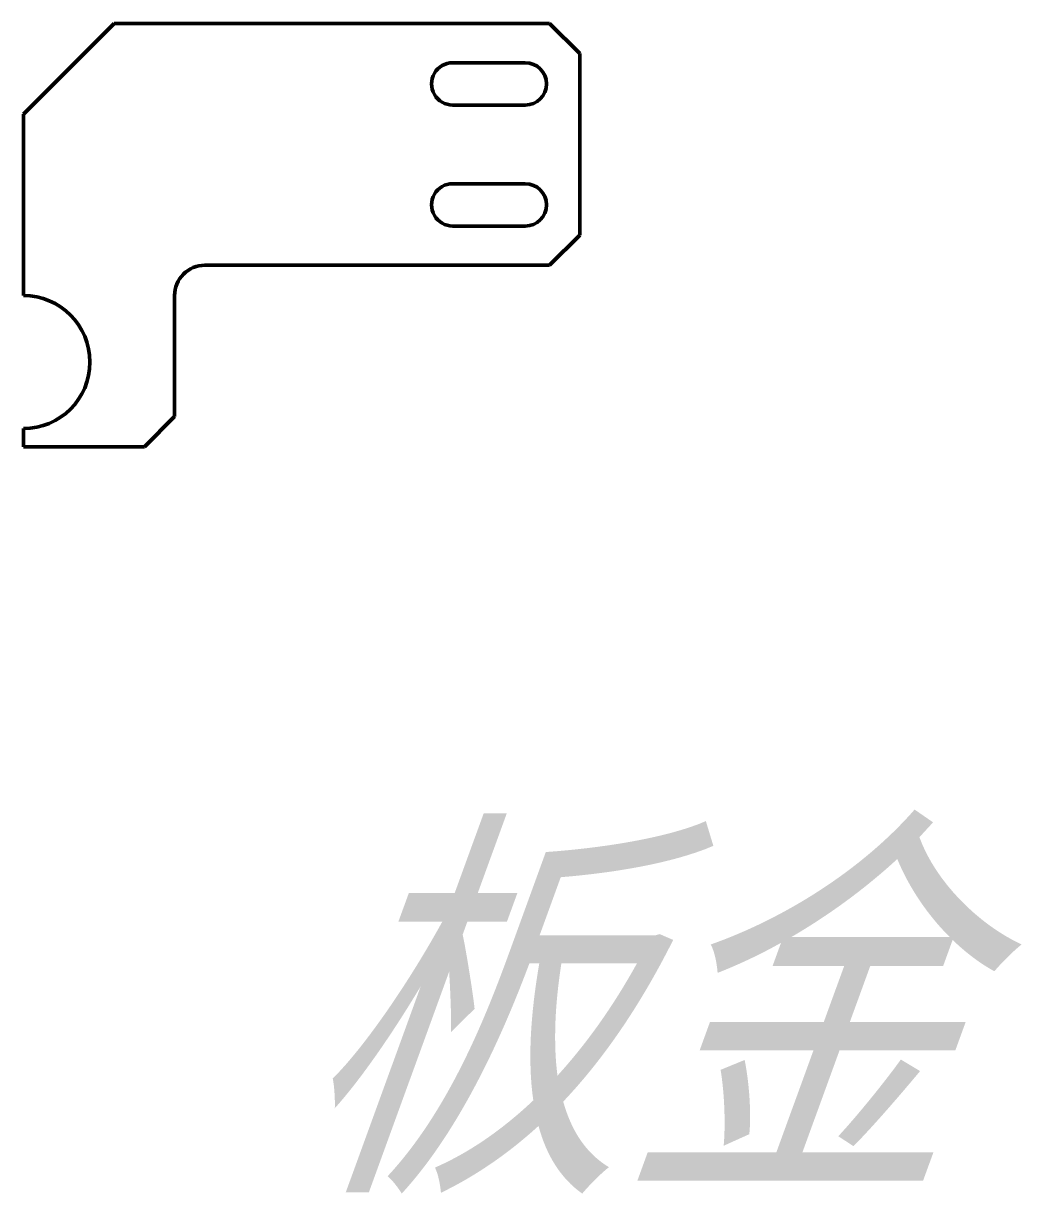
# Model space of a CAD drawing. Header units: inches. Extents: x 17901 to 26602, y 9673 to 14036.
# Drawn here: x 20637.7 to 20802.8, y 13503.3 to 13696.8 of the extents above; entities that cross this region are included whole.
import ezdxf

# ---------------------------------------------------------------- set-up
doc = ezdxf.new("R2010")
doc.units = ezdxf.units.IN
doc.header["$MEASUREMENT"] = 0
doc.layers.add('标注线', color=3, linetype='Continuous', lineweight=25)
doc.layers.add('粗实线', color=7, linetype='Continuous', lineweight=50)
doc.styles.add('DIM', font='romans.shx', dxfattribs={"width": 0.8, "oblique": 20, "bigfont": 'bigfont.shx'})

msp = doc.modelspace()

# ---------------------------------------------------------------- linework, layer by layer
at = {"layer": '粗实线'}
for p, q in [((20637.734, 13681.768), (20652.734, 13696.768)), ((20724.734, 13696.768), (20652.734, 13696.768)), ((20729.734, 13661.768), (20729.734, 13691.768)), ((20637.734, 13651.768), (20637.734, 13681.768)), ((20724.734, 13656.768), (20667.734, 13656.768)), ((20662.734, 13651.768), (20662.734, 13631.768)), ((20657.734, 13626.768), (20637.734, 13626.768))]:
    msp.add_line(p, q, dxfattribs=at)
at = {"layer": '粗实线', "ltscale": 0.176777}
for p, q in [((20729.734, 13691.768), (20724.734, 13696.768)), ((20724.734, 13656.768), (20729.734, 13661.768)), ((20657.734, 13626.768), (20662.734, 13631.768))]:
    msp.add_line(p, q, dxfattribs=at)
at = {"layer": '粗实线', "ltscale": 0.3}
for p, q in [((20708.734, 13690.268), (20720.734, 13690.268)), ((20720.734, 13683.268), (20708.734, 13683.268)), ((20708.734, 13670.268), (20720.734, 13670.268)), ((20720.734, 13663.268), (20708.734, 13663.268))]:
    msp.add_line(p, q, dxfattribs=at)
at = {"layer": '粗实线', "ltscale": 0.075}
msp.add_line((20637.734, 13626.768), (20637.734, 13629.768), dxfattribs=at)
at = {"layer": '粗实线'}
for centre, radius, start, end in [((20708.734, 13686.768), 3.5, 90, 270.00001), ((20720.734, 13686.768), 3.5, 270.00001, 90), ((20708.734, 13666.768), 3.5, 90, 270.00001), ((20720.734, 13666.768), 3.5, 270.00001, 90), ((20667.734, 13651.768), 5, 90, 180.00001), ((20637.734, 13640.768), 11, 270, 90)]:
    msp.add_arc(centre, radius, start, end, dxfattribs=at)

# ---------------------------------------------------------------- texts
at = {"layer": '标注线', "insert": (20682.255, 13558.884), "char_height": 50, "width": 1440.87159, "attachment_point": 1, "style": 'DIM'}
msp.add_mtext('{\\fFangSong_GB2312|b0|i0|c134|p49;\\C2;板金}', dxfattribs=at)

doc.saveas('drawing.dxf')
